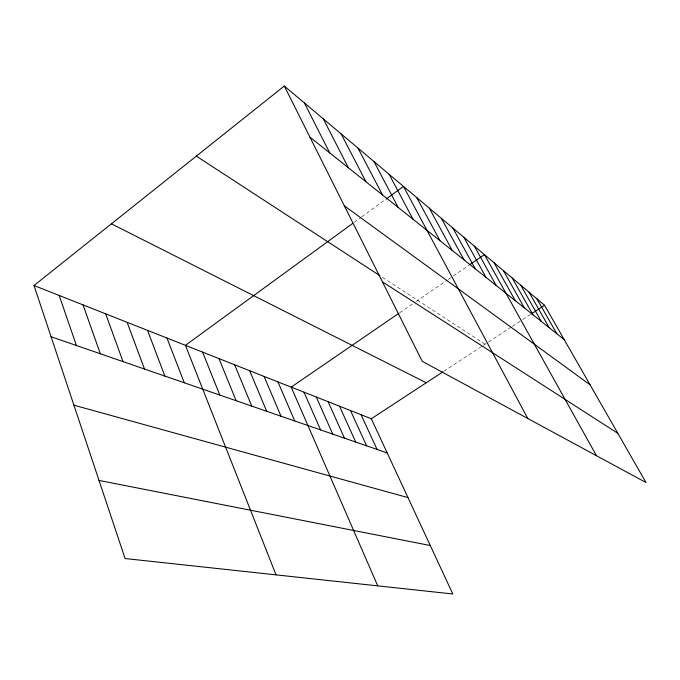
<?xml version="1.0" encoding="UTF-8"?>
<svg xmlns="http://www.w3.org/2000/svg" width="680" height="680" viewBox="0 0 680 680"><rect width="100%" height="100%" fill="white"/><g stroke="black" fill="none" stroke-linecap="round" stroke-linejoin="round"><path stroke-width="0.51" stroke-dasharray="3.4 2.55" d="M354.17 222.351L360.901 217.439M361.743 216.827L386.325 198.908M399.798 312.655L415.183 302.107M416.032 301.521L447.329 280.058M448.188 279.471L452.463 276.539M453.313 275.952L468.809 265.327M443.827 371.254L482.494 345.916M483.361 345.346L487.637 342.541M488.487 341.989L511.538 326.885M512.397 326.315L521.875 320.11M522.741 319.541L530.578 314.406M382.534 277.414L485.087 344.216"/><path stroke-width="1.02" d="M34 285.515L371.305 418.769L452.82 593.988L125.078 558.535L34 285.515L284.3 86.011L544.544 305.252L646 482.537L422.246 361.326L284.3 86.011M352.486 223.575L185.436 345.338L276.029 574.863M386.325 198.908L403.469 186.405L527.782 418.498M398.947 313.242L291.21 387.124L377.74 585.862M469.676 264.732L484.432 254.609L596.479 455.71M371.305 418.769L442.943 371.832M531.446 313.837L544.544 305.252M99.025 480.437L430.278 545.53M73.924 405.186L407.983 497.607M51.093 336.745L387.192 452.923M111.401 223.814L426.232 382.78M382.415 281.834L617.84 433.33M196.333 156.128L379.975 275.749M344.318 205.81L590.07 384.803M309.91 137.131L564.247 339.668M536.928 298.834L556.869 333.795M529.014 292.162L549.211 327.7M520.795 285.234L541.246 321.359M512.244 278.035L532.967 314.755M503.353 270.547L524.34 307.887M494.088 262.743L515.346 300.73M474.368 246.126L496.179 285.464M463.853 237.269L485.954 277.321M452.863 228.012L475.252 268.804M441.371 218.331L464.049 259.879M429.335 208.191L452.31 250.529M416.712 197.566L439.986 240.712M389.122 174.318L412.998 219.224M374 161.585L398.174 207.425M358.046 148.138L382.525 194.956M341.181 133.934L365.959 181.764M323.332 118.898L348.398 167.773M304.402 102.952L329.749 152.923M361.08 414.732L377.085 449.429M350.48 410.541L366.613 445.808M339.49 406.198L355.75 442.051M328.091 401.701L344.471 438.149M316.268 397.026L332.758 434.103M303.977 392.173L320.586 429.896M277.925 381.879L294.746 420.962M264.095 376.414L281.01 416.219M249.679 370.719L266.696 411.273M234.651 364.786L251.753 406.104M218.969 358.589L236.138 400.707M202.581 352.113L219.819 395.063M166.94 338.028L184.28 382.78M147.526 330.361L164.883 376.082M127.126 322.303L144.483 369.027M105.663 313.82L123.004 361.599M83.053 304.895L100.343 353.77M59.203 295.469L76.406 345.5"/></g></svg>
